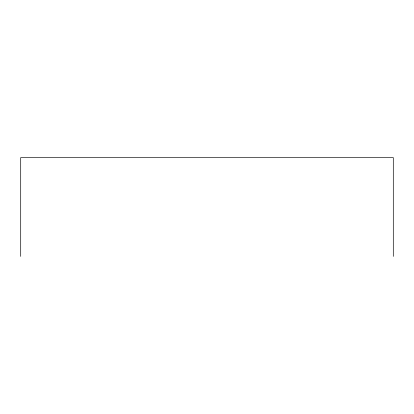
<?xml version="1.0" encoding="UTF-8"?>
<svg xmlns="http://www.w3.org/2000/svg" width="414" height="414" viewBox="0 0 414 414"><rect width="100%" height="100%" fill="white"/><g stroke="black" fill="none" stroke-linecap="round" stroke-linejoin="round"><path stroke-width="0.62" d="M393.3 256.395L393.3 157.605L20.7 157.605L20.7 256.395"/></g></svg>
